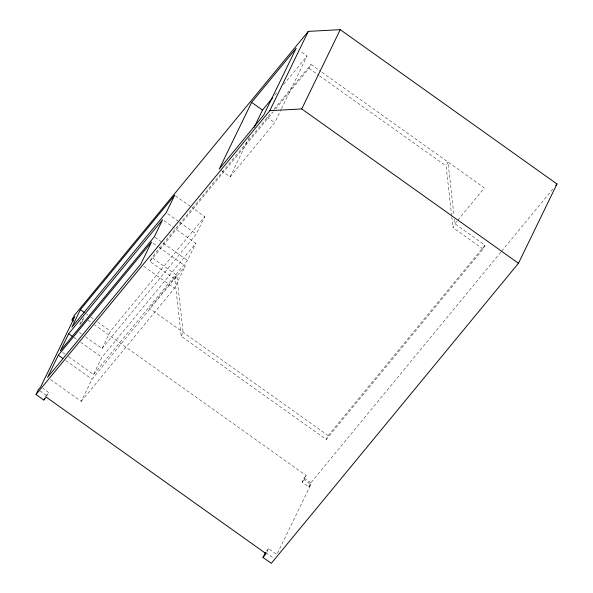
<?xml version="1.0" encoding="UTF-8"?>
<svg xmlns="http://www.w3.org/2000/svg" width="593" height="593" viewBox="0 0 593 593"><rect width="100%" height="100%" fill="white"/><g stroke="black" fill="none" stroke-linecap="round" stroke-linejoin="round"><path stroke-width="0.44" stroke-dasharray="2.96 2.22" d="M45.342 396.85L48.515 392.351L42.859 388.326M82.027 321.895L84.184 317.455L81.441 320.783L79.284 325.223L82.027 321.895L80.574 320.865M46.588 396.317L48.515 392.351M85.466 336.765L102.011 348.543L110.476 331.102L204.755 216.645L191.969 207.543M68.662 356.741L93.553 374.472L101.87 357.342L195.801 243.308L174.683 228.268M50.509 379.542L81.219 401.409L92.004 379.209L185.246 266.005L159.028 247.333M454.401 219.195L454.913 223.739L484.985 245.154L483.08 249.082L326.246 439.487L181.243 336.224L174.853 279.17L149.962 261.446L151.867 257.518L271.601 112.151M102.011 348.543L196.283 234.087L204.755 216.645M174.853 279.17L176.766 275.241L151.867 257.518M93.553 374.472L187.484 260.431L195.801 243.308M81.219 401.409L174.468 288.205L185.246 266.005M221.411 170.614L230.121 176.818L249.319 137.287M230.121 176.818L274.685 122.707L281.089 109.535M281.49 108.712L307.078 56.001L300.547 51.346M275.589 108.927L309.02 68.343L310.932 64.407L320.717 71.382M181.243 336.224L183.148 332.295L176.766 275.241L149.503 308.338L328.159 435.558L326.246 439.487M451.681 215.867L446.092 165.951L447.997 162.022L453.993 215.57M266.791 552.246L268.555 548.621L276.849 554.529L310.888 484.444L304.142 479.641L306.144 475.519L94.717 324.957M310.888 484.444L308.827 486.935L302.089 482.139L304.09 478.017L306.144 475.519M308.827 486.935L310.828 482.813L501.033 251.899M483.08 249.082L453 227.668L454.913 223.739L457.225 220.93M274.826 95.154L277.176 92.308M283.624 84.473L307.078 56.001M273.951 109.305L310.932 64.407M149.962 261.446L273.247 111.773M457.803 220.225L484.399 187.937L321.473 71.916M328.159 435.558L484.985 245.154M302.089 482.139L304.142 479.641M501.619 251.187L552.854 188.989M268.555 548.621L265.471 552.365L273.766 558.272M309.02 68.343L318.812 75.311M319.568 75.845L446.092 165.951M266.702 117.021L274.685 122.707M175.424 195.764L191.22 207.009M167.708 213.739L178.99 221.775M179.738 222.308L196.283 234.087M164.12 220.744L173.927 227.727M155.055 237.333L162.593 242.707M163.349 243.241L187.484 260.431M153.038 243.071L158.279 246.799M143.758 266.339L174.468 288.205M86.415 313.964L87.92 315.039M90.929 317.181L93.183 318.782M97.697 321.999L110.476 331.102M87.949 320.131L90.959 322.281M304.09 478.017L310.828 482.813M79.447 332.48L81.708 334.089M73.962 337.469L76.979 339.619M80.752 342.302L101.87 357.342M62.628 352.45L64.889 354.058M65.786 360.544L92.004 379.209M39.753 390.735L46.113 395.264M451.784 216.771L453 227.668"/><path stroke-width="0.89" d="M73.48 321.087L72.027 320.057L74.184 315.617L308.301 31.392L340.241 29.65L556.975 183.986L518.475 263.277L271.305 563.35L263.003 557.442L265.471 552.365M263.003 557.442L266.087 553.699L46.202 397.11L43.808 400.023L36.025 394.486L38.337 389.727L40.739 386.814L74.77 316.729L72.027 320.057M58.292 355.207L47.514 377.407L140.756 264.204L151.541 242.003L58.292 355.207L62.784 358.409M68.684 333.711L60.367 350.834L154.299 236.8L162.615 219.669L68.684 333.711L72.45 336.394M80.396 309.679L71.931 327.121L166.203 212.672L174.676 195.23L80.396 309.679L84.162 312.355M43.808 400.023L44.571 398.437M251.625 102.352L219.232 169.057L263.796 114.953L296.189 48.248L251.625 102.352L262.514 110.105L254.115 127.399M36.025 394.486L269.8 110.676L308.301 31.392M269.8 110.676L301.741 108.934L340.241 29.65M262.514 110.105L272.483 98.001M555.797 185.416L556.975 183.986M301.741 108.934L518.475 263.277"/></g></svg>
